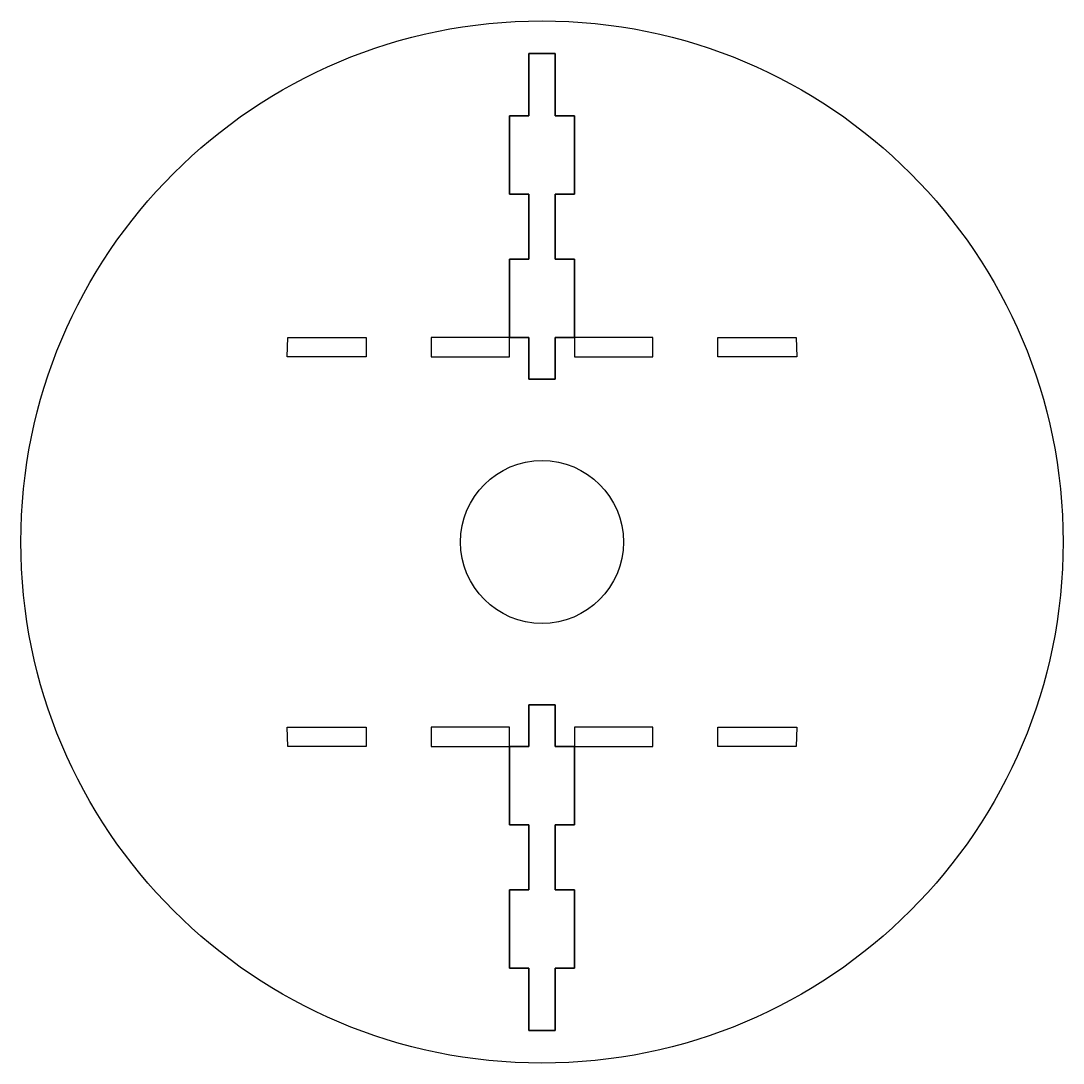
# Model space of a CAD drawing. Header units: millimetres. Extents: x -80 to 80, y -80 to 80.
import ezdxf

# ---------------------------------------------------------------- set-up
doc = ezdxf.new("R2010")
doc.units = ezdxf.units.MM

msp = doc.modelspace()

# ---------------------------------------------------------------- linework, layer by layer
for points in [[(-5, 43.41), (-5, 31.41), (-2, 31.41), (-2, 25), (2, 25), (2, 31.41), (5, 31.41), (5, 43.41), (2, 43.41), (2, 53.41), (5, 53.41), (5, 65.41), (2, 65.41), (2, 75), (-2, 75), (-2, 65.41), (-5, 65.41), (-5, 53.41), (-2, 53.41), (-2, 43.41)], [(-39.12, 28.41), (-39, 31.41), (-27, 31.41), (-27, 28.41)], [(-5, 31.41), (-17, 31.41), (-17, 28.41), (-5, 28.41)], [(5, 31.41), (5, 28.41), (17, 28.41), (17, 31.41)], [(27, 28.41), (27, 31.41), (39, 31.41), (39.12, 28.41)], [(2, -53.41), (2, -43.41), (5, -43.41), (5, -31.41), (2, -31.41), (2, -25), (-2, -25), (-2, -31.41), (-5, -31.41), (-5, -43.41), (-2, -43.41), (-2, -53.41), (-5, -53.41), (-5, -65.41), (-2, -65.41), (-2, -75), (2, -75), (2, -65.41), (5, -65.41), (5, -53.41)], [(-27, -28.41), (-27, -31.41), (-39, -31.41), (-39.12, -28.41)], [(-5, -31.41), (-5, -28.41), (-17, -28.41), (-17, -31.41)], [(5, -31.41), (17, -31.41), (17, -28.41), (5, -28.41)], [(39.12, -28.41), (39, -31.41), (27, -31.41), (27, -28.41)]]:
    msp.add_lwpolyline(points, close=True)
for points in [[(-5, 31.41), (-5, 43.41), (-2, 43.41), (-2, 53.41), (-5, 53.41), (-5, 65.41), (-2, 65.41), (-2, 75), (2, 75), (2, 65.41), (5, 65.41), (5, 53.41), (2, 53.41), (2, 43.41), (5, 43.41), (5, 31.41)], [(5, 31.41), (2, 31.41), (2, 25), (-2, 25), (-2, 31.41), (-5, 31.41)], [(-5, -31.41), (-2, -31.41), (-2, -25), (2, -25), (2, -31.41), (5, -31.41)], [(5, -31.41), (5, -43.41), (2, -43.41), (2, -53.41), (5, -53.41), (5, -65.41), (2, -65.41), (2, -75), (-2, -75), (-2, -65.41), (-5, -65.41), (-5, -53.41), (-2, -53.41), (-2, -43.41), (-5, -43.41), (-5, -31.41)]]:
    msp.add_lwpolyline(points)
for radius in [80, 12.5]:
    msp.add_circle((0, 0), radius)

doc.saveas('drawing.dxf')
